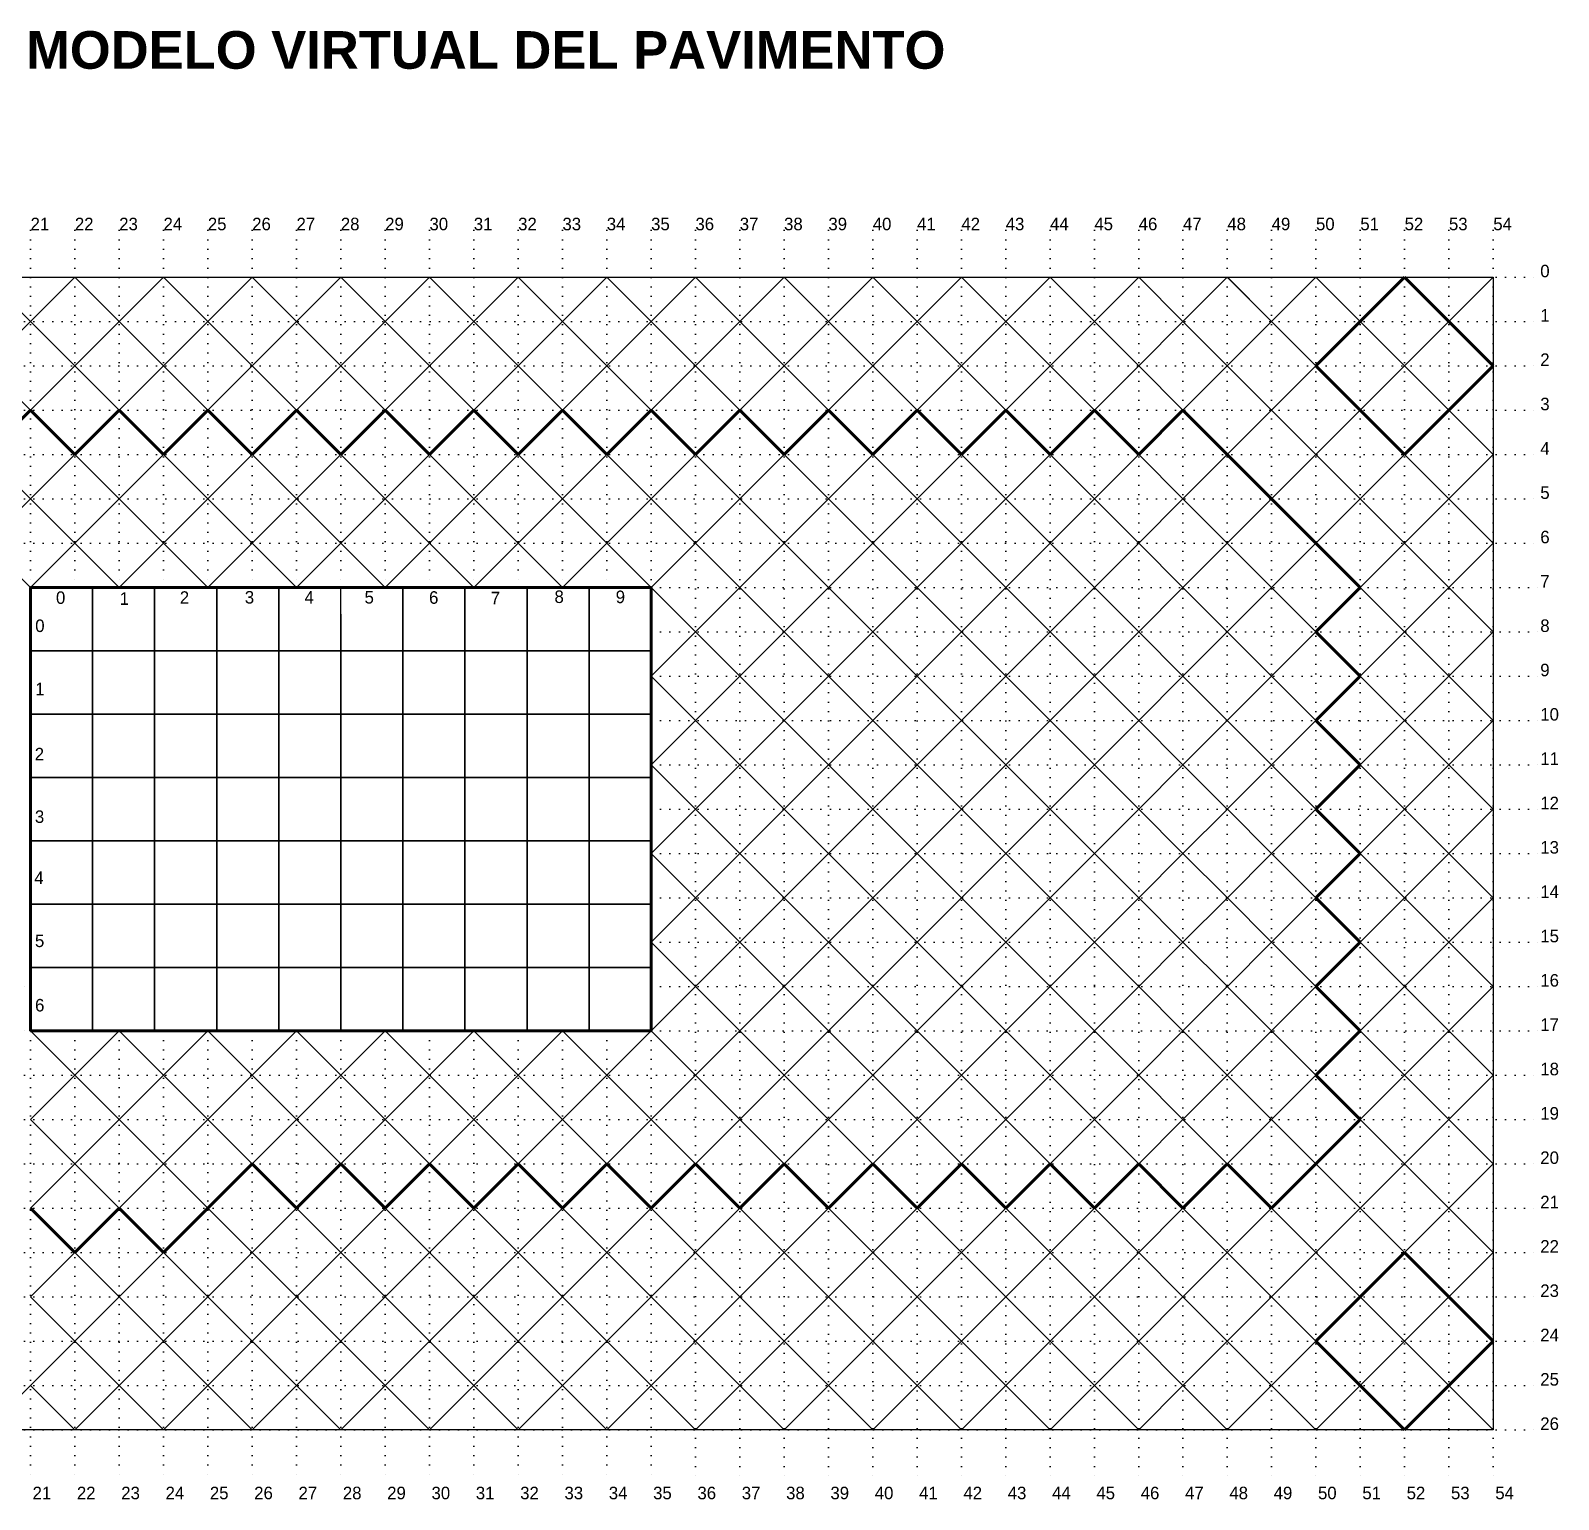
# Paper-space layout 'Layout1 (2)' of a CAD drawing. Header units: millimetres. Extents: x 307 to 8301, y 890 to 5576.
# Drawn here: x 3427 to 8301, y 890 to 5576 of the extents above; entities that cross this region are included whole.
import ezdxf

# ---------------------------------------------------------------- set-up
doc = ezdxf.new("R2010")
doc.units = ezdxf.units.MM
doc.linetypes.add('ACAD_ISO07W100', pattern=[3, 0, -3])

# ---------------------------------------------------------------- blocks, each defined once
blk = doc.blocks.new('A$C41CC3310')
blk.add_line((141.4, 282.8), (141.4, 0))
blk.add_lwpolyline([(141.4, 282.8), (0, 141.4), (141.4, 0)])

psp = doc.layouts.new('Layout1 (2)')

# ---------------------------------------------------------------- linework, layer by layer
at = {"color": 253, "linetype": 'ACAD_ISO07W100', "ltscale": 10}
for p, q in [((3426.7, 4938.7), (3426.7, 3798.8)), ((3568.1, 4938.7), (3568.1, 3798.8)), ((3709.5, 4938.7), (3709.5, 3798.8)), ((3850.9, 4938.7), (3850.9, 3798.8)), ((3992.3, 4938.7), (3992.3, 3798.8)), ((4133.8, 4938.7), (4133.8, 3798.8)), ((4275.2, 4938.7), (4275.2, 3798.8)), ((4416.6, 4938.7), (4416.6, 3798.8)), ((4558, 4938.7), (4558, 3798.8)), ((4699.4, 4938.7), (4699.4, 3798.8)), ((4840.9, 4938.7), (4840.9, 3798.8)), ((4982.3, 4938.7), (4982.3, 3798.8)), ((5123.7, 4938.7), (5123.7, 3798.8)), ((5265.1, 4938.7), (5265.1, 3798.8)), ((5406.6, 4938.7), (5406.6, 3783.1)), ((5548, 4938.7), (5548, 961.8)), ((5689.4, 4938.7), (5689.4, 961.8)), ((5830.8, 4938.7), (5830.8, 961.8)), ((5972.2, 4938.7), (5972.2, 961.8)), ((6113.7, 4938.7), (6113.7, 961.8)), ((6255.1, 4938.7), (6255.1, 961.8)), ((6396.5, 4938.7), (6396.5, 961.8)), ((6537.9, 4938.7), (6537.9, 961.8)), ((6679.3, 4938.7), (6679.3, 961.8)), ((6820.8, 4938.7), (6820.8, 961.8)), ((6962.2, 4938.7), (6962.2, 961.8)), ((7103.6, 4938.7), (7103.6, 961.8)), ((7245, 4938.7), (7245, 961.8)), ((7386.5, 4938.7), (7386.5, 961.8)), ((7527.9, 4938.7), (7527.9, 961.8)), ((7669.3, 4938.7), (7669.3, 961.8)), ((7810.7, 4938.7), (7810.7, 961.8)), ((7952.1, 4938.7), (7952.1, 961.8)), ((8093.6, 4938.7), (8093.6, 961.8)), ((306.8, 4788.7), (8243.6, 4788.7)), ((306.8, 4647.3), (8243.6, 4647.3)), ((306.8, 4505.9), (8243.6, 4505.9)), ((306.8, 4364.5), (8243.6, 4364.5)), ((306.8, 4223), (8243.6, 4223)), ((306.8, 4081.6), (8243.6, 4081.6)), ((306.8, 3940.2), (8243.6, 3940.2)), ((5406.6, 3798.8), (8243.6, 3798.8)), ((5406.6, 3657.3), (8243.6, 3657.3)), ((5406.6, 3515.9), (8243.6, 3515.9)), ((5406.6, 3374.5), (8243.6, 3374.5)), ((5406.6, 3233.1), (8243.6, 3233.1)), ((5406.6, 3091.7), (8243.6, 3091.7)), ((5406.6, 2950.2), (8243.6, 2950.2)), ((5406.6, 2808.8), (8243.6, 2808.8)), ((5406.6, 2667.4), (8243.6, 2667.4)), ((306.8, 2526), (3426.7, 2526)), ((5406.6, 2526), (8243.6, 2526)), ((306.8, 2384.6), (3426.7, 2384.6)), ((3426.7, 2384.6), (3426.7, 961.8)), ((3568.1, 2384.6), (3568.1, 961.8)), ((3709.5, 2384.6), (3709.5, 961.8)), ((3850.9, 2384.6), (3850.9, 961.8)), ((3992.3, 2384.6), (3992.3, 961.8)), ((4133.8, 2384.6), (4133.8, 961.8)), ((4275.2, 2384.6), (4275.2, 961.8)), ((4416.6, 2384.6), (4416.6, 961.8)), ((4558, 2384.6), (4558, 961.8)), ((4699.4, 2384.6), (4699.4, 961.8)), ((4840.9, 2384.6), (4840.9, 961.8)), ((4982.3, 2384.6), (4982.3, 961.8)), ((5123.7, 2384.6), (5123.7, 961.8)), ((5265.1, 2384.6), (5265.1, 961.8)), ((5406.5, 2384.6), (8243.6, 2384.6)), ((5406.6, 2384.6), (5406.6, 961.8)), ((306.8, 2243.1), (8243.6, 2243.1)), ((306.8, 2101.7), (8243.6, 2101.7)), ((306.8, 1960.3), (8243.6, 1960.3)), ((306.8, 1818.9), (8243.6, 1818.9)), ((306.8, 1677.4), (8243.6, 1677.4)), ((306.8, 1536), (8243.6, 1536)), ((306.8, 1394.6), (8243.6, 1394.6)), ((306.8, 1253.2), (8243.6, 1253.2)), ((306.8, 1111.8), (8243.6, 1111.8))]:
    psp.add_line(p, q, dxfattribs=at)
at = {"color": 6, "lineweight": 60}
for p, q in [((7527.9, 4505.9), (7810.7, 4788.7)), ((7810.7, 4788.7), (8093.6, 4505.9)), ((7810.7, 4223.1), (7527.9, 4505.9)), ((8093.6, 4505.9), (7810.7, 4223.1)), ((7810.7, 1677.5), (7527.9, 1394.6)), ((8093.6, 1394.6), (7810.7, 1677.5)), ((7527.9, 1394.6), (7810.7, 1111.8)), ((7810.7, 1111.8), (8093.6, 1394.6))]:
    psp.add_line(p, q, dxfattribs=at)
at = {"color": 40, "lineweight": 60}
for p, q in [((3426.7, 4364.5), (3285.3, 4223)), ((3568.1, 4223), (3426.7, 4364.5)), ((3709.5, 4364.5), (3568.1, 4223)), ((3850.9, 4223), (3709.5, 4364.5)), ((3992.3, 4364.5), (3850.9, 4223)), ((4133.8, 4223), (3992.3, 4364.5)), ((4275.2, 4364.5), (4133.8, 4223)), ((4416.6, 4223), (4275.2, 4364.5)), ((4558, 4364.5), (4416.6, 4223)), ((4699.4, 4223.1), (4558, 4364.5)), ((4840.9, 4364.5), (4699.4, 4223.1)), ((4982.3, 4223), (4840.9, 4364.5)), ((5123.7, 4364.5), (4982.3, 4223)), ((5265.1, 4223.1), (5123.7, 4364.5)), ((5406.5, 4364.5), (5265.1, 4223.1)), ((5548, 4223.1), (5406.5, 4364.5)), ((5689.4, 4364.5), (5548, 4223.1)), ((5830.8, 4223.1), (5689.4, 4364.5)), ((5972.2, 4364.5), (5830.8, 4223.1)), ((6113.7, 4223), (5972.2, 4364.5)), ((6255.1, 4364.5), (6113.7, 4223)), ((6396.5, 4223.1), (6255.1, 4364.5)), ((6537.9, 4364.5), (6396.5, 4223.1)), ((6679.4, 4223), (6537.9, 4364.5)), ((6820.8, 4364.5), (6679.4, 4223)), ((6962.2, 4223), (6820.8, 4364.5)), ((7103.6, 4364.5), (6962.2, 4223)), ((7669.3, 3798.8), (7103.6, 4364.5)), ((7527.9, 3657.3), (7669.3, 3798.8)), ((7669.3, 3515.9), (7527.9, 3657.3)), ((7527.9, 3374.5), (7669.3, 3515.9)), ((7669.3, 3233.1), (7527.9, 3374.5)), ((7527.9, 3091.7), (7669.3, 3233.1)), ((7669.3, 2950.2), (7527.9, 3091.7)), ((7527.9, 2808.8), (7669.3, 2950.2)), ((7669.3, 2667.4), (7527.9, 2808.8)), ((7527.9, 2526), (7669.3, 2667.4)), ((7669.3, 2384.6), (7527.9, 2526)), ((7527.9, 2243.1), (7669.3, 2384.6)), ((7669.3, 2101.7), (7527.9, 2243.1)), ((7386.4, 1818.9), (7669.3, 2101.7)), ((3850.9, 1677.5), (4133.8, 1960.3)), ((4133.8, 1960.3), (4275.2, 1818.9)), ((4275.2, 1818.9), (4416.6, 1960.3)), ((4416.6, 1960.3), (4558, 1818.9)), ((4558, 1818.9), (4699.5, 1960.3)), ((4699.5, 1960.3), (4840.9, 1818.9)), ((4840.9, 1818.9), (4982.3, 1960.3)), ((4982.3, 1960.3), (5123.7, 1818.9)), ((5123.7, 1818.9), (5265.1, 1960.3)), ((5265.1, 1960.3), (5406.6, 1818.9)), ((5406.6, 1818.9), (5548, 1960.3)), ((5548, 1960.3), (5689.4, 1818.9)), ((5689.4, 1818.9), (5830.8, 1960.3)), ((5830.8, 1960.3), (5972.2, 1818.9)), ((5972.2, 1818.9), (6113.7, 1960.3)), ((6113.7, 1960.3), (6255.1, 1818.9)), ((6255.1, 1818.9), (6396.6, 1960.3)), ((6396.6, 1960.3), (6537.9, 1818.9)), ((6537.9, 1818.9), (6679.3, 1960.3)), ((6679.3, 1960.3), (6820.8, 1818.9)), ((6820.8, 1818.9), (6962.2, 1960.3)), ((6962.2, 1960.3), (7103.6, 1818.9)), ((7103.6, 1818.9), (7245, 1960.3)), ((7245, 1960.3), (7386.4, 1818.9)), ((3426.6, 1818.9), (3568, 1677.4)), ((3568, 1677.4), (3709.5, 1818.9)), ((3709.5, 1818.9), (3850.9, 1677.5))]:
    psp.add_line(p, q, dxfattribs=at)
at = {"color": 1, "lineweight": 60}
for p, q in [((3426.7, 3798.8), (3426.7, 2384.6)), ((5406.6, 3798.8), (3426.7, 3798.8)), ((5406.6, 2384.6), (5406.6, 3798.8)), ((3426.7, 2384.6), (5406.6, 2384.6))]:
    psp.add_line(p, q, dxfattribs=at)
psp.add_line((3568.1, 2101.7), (3568.1, 2101.7))
for points in [[(3568.1, 4788.7), (3426.7, 4647.3), (3568.1, 4505.9), (3709.5, 4647.3)], [(3850.9, 4788.7), (3709.5, 4647.3), (3850.9, 4505.9), (3992.3, 4647.3)], [(4133.8, 4788.7), (3992.3, 4647.3), (4133.8, 4505.9), (4275.2, 4647.3)], [(4416.6, 4788.7), (4275.2, 4647.3), (4416.6, 4505.9), (4558, 4647.3)], [(4699.4, 4788.7), (4558, 4647.3), (4699.4, 4505.9), (4840.9, 4647.3)], [(4982.3, 4788.7), (4840.9, 4647.3), (4982.3, 4505.9), (5123.7, 4647.3)], [(5265.1, 4788.7), (5123.7, 4647.3), (5265.1, 4505.9), (5406.6, 4647.3)], [(5548, 4788.7), (5406.6, 4647.3), (5548, 4505.9), (5689.4, 4647.3)], [(5830.8, 4788.7), (5689.4, 4647.3), (5830.8, 4505.9), (5972.2, 4647.3)], [(6113.7, 4788.7), (5972.2, 4647.3), (6113.7, 4505.9), (6255.1, 4647.3)], [(6396.5, 4788.7), (6255.1, 4647.3), (6396.5, 4505.9), (6537.9, 4647.3)], [(6679.3, 4788.7), (6537.9, 4647.3), (6679.3, 4505.9), (6820.8, 4647.3)], [(6962.2, 4788.7), (6820.8, 4647.3), (6962.2, 4505.9), (7103.6, 4647.3)], [(7245, 4788.7), (7103.6, 4647.3), (7245, 4505.9), (7386.5, 4647.3)], [(7527.9, 4788.7), (7386.5, 4647.3), (7527.9, 4505.9), (7669.3, 4647.3)], [(7810.7, 4788.7), (7669.3, 4647.3), (7810.7, 4505.9), (7952.1, 4647.3)], [(3426.7, 4647.3), (3285.2, 4505.9), (3426.7, 4364.5), (3568.1, 4505.9)], [(4840.9, 4647.3), (4699.4, 4505.9), (4840.9, 4364.5), (4982.3, 4505.9)], [(7952.1, 4647.3), (7810.7, 4505.9), (7952.1, 4364.5), (8093.6, 4505.9)], [(3568.1, 4505.9), (3426.7, 4364.5), (3568.1, 4223.1), (3709.5, 4364.5)], [(3850.9, 4505.9), (3709.5, 4364.5), (3850.9, 4223.1), (3992.3, 4364.5)], [(4133.8, 4505.9), (3992.3, 4364.5), (4133.8, 4223.1), (4275.2, 4364.5)], [(4416.6, 4505.9), (4275.2, 4364.5), (4416.6, 4223.1), (4558, 4364.5)], [(4699.4, 4505.9), (4558, 4364.5), (4699.4, 4223.1), (4840.9, 4364.5)], [(4982.3, 4505.9), (4840.9, 4364.5), (4982.3, 4223.1), (5123.7, 4364.5)], [(5265.1, 4505.9), (5123.7, 4364.5), (5265.1, 4223.1), (5406.6, 4364.5)], [(5548, 4505.9), (5406.6, 4364.5), (5548, 4223.1), (5689.4, 4364.5)], [(5830.8, 4505.9), (5689.4, 4364.5), (5830.8, 4223.1), (5972.2, 4364.5)], [(6113.7, 4505.9), (5972.2, 4364.5), (6113.7, 4223.1), (6255.1, 4364.5)], [(6396.5, 4505.9), (6255.1, 4364.5), (6396.5, 4223.1), (6537.9, 4364.5)], [(6679.3, 4505.9), (6537.9, 4364.5), (6679.3, 4223.1), (6820.8, 4364.5)], [(6962.2, 4505.9), (6820.8, 4364.5), (6962.2, 4223.1), (7103.6, 4364.5)], [(7245, 4505.9), (7103.6, 4364.5), (7245, 4223.1), (7386.5, 4364.5)], [(7527.9, 4505.9), (7386.5, 4364.5), (7527.9, 4223.1), (7669.3, 4364.5)], [(7810.7, 4505.9), (7669.3, 4364.5), (7810.7, 4223.1), (7952.1, 4364.5)], [(3426.7, 4364.5), (3285.2, 4223.1), (3426.7, 4081.6), (3568.1, 4223.1)], [(7952.1, 4364.5), (7810.7, 4223.1), (7952.1, 4081.6), (8093.6, 4223.1)], [(3568.1, 4223.1), (3426.7, 4081.6), (3568.1, 3940.2), (3709.5, 4081.6)], [(3850.9, 4223.1), (3709.5, 4081.6), (3850.9, 3940.2), (3992.3, 4081.6)], [(4133.8, 4223.1), (3992.3, 4081.6), (4133.8, 3940.2), (4275.2, 4081.6)], [(4416.6, 4223.1), (4275.2, 4081.6), (4416.6, 3940.2), (4558, 4081.6)], [(4699.4, 4223.1), (4558, 4081.6), (4699.4, 3940.2), (4840.9, 4081.6)], [(4982.3, 4223.1), (4840.9, 4081.6), (4982.3, 3940.2), (5123.7, 4081.6)], [(5265.1, 4223.1), (5123.7, 4081.6), (5265.1, 3940.2), (5406.6, 4081.6)], [(5548, 4223.1), (5406.6, 4081.6), (5548, 3940.2), (5689.4, 4081.6)], [(5830.8, 4223.1), (5689.4, 4081.6), (5830.8, 3940.2), (5972.2, 4081.6)], [(6113.7, 4223.1), (5972.2, 4081.6), (6113.7, 3940.2), (6255.1, 4081.6)], [(6396.5, 4223.1), (6255.1, 4081.6), (6396.5, 3940.2), (6537.9, 4081.6)], [(6679.3, 4223.1), (6537.9, 4081.6), (6679.3, 3940.2), (6820.8, 4081.6)], [(6962.2, 4223.1), (6820.8, 4081.6), (6962.2, 3940.2), (7103.6, 4081.6)], [(7245, 4223.1), (7103.6, 4081.6), (7245, 3940.2), (7386.5, 4081.6)], [(7527.9, 4223.1), (7386.5, 4081.6), (7527.9, 3940.2), (7669.3, 4081.6)], [(7810.7, 4223.1), (7669.3, 4081.6), (7810.7, 3940.2), (7952.1, 4081.6)], [(3426.7, 4081.6), (3285.2, 3940.2), (3426.7, 3798.8), (3568.1, 3940.2)], [(3709.5, 4081.6), (3568.1, 3940.2), (3709.5, 3798.8), (3850.9, 3940.2)], [(3992.3, 4081.6), (3850.9, 3940.2), (3992.3, 3798.8), (4133.8, 3940.2)], [(4275.2, 4081.6), (4133.8, 3940.2), (4275.2, 3798.8), (4416.6, 3940.2)], [(4558, 4081.6), (4416.6, 3940.2), (4558, 3798.8), (4699.4, 3940.2)], [(4840.9, 4081.6), (4699.4, 3940.2), (4840.9, 3798.8), (4982.3, 3940.2)], [(5123.7, 4081.6), (4982.3, 3940.2), (5123.7, 3798.8), (5265.1, 3940.2)], [(7952.1, 4081.6), (7810.7, 3940.2), (7952.1, 3798.8), (8093.6, 3940.2)], [(5548, 3940.2), (5406.6, 3798.8), (5548, 3657.4), (5689.4, 3798.8)], [(5830.8, 3940.2), (5689.4, 3798.8), (5830.8, 3657.4), (5972.2, 3798.8)], [(6113.7, 3940.2), (5972.2, 3798.8), (6113.7, 3657.4), (6255.1, 3798.8)], [(6396.5, 3940.2), (6255.1, 3798.8), (6396.5, 3657.4), (6537.9, 3798.8)], [(6679.3, 3940.2), (6537.9, 3798.8), (6679.3, 3657.4), (6820.8, 3798.8)], [(6962.2, 3940.2), (6820.8, 3798.8), (6962.2, 3657.4), (7103.6, 3798.8)], [(7245, 3940.2), (7103.6, 3798.8), (7245, 3657.4), (7386.5, 3798.8)], [(7527.9, 3940.2), (7386.5, 3798.8), (7527.9, 3657.4), (7669.3, 3798.8)], [(7810.7, 3940.2), (7669.3, 3798.8), (7810.7, 3657.4), (7952.1, 3798.8)], [(3426.7, 3798.8), (3624.6, 3798.8), (3624.6, 3596.8), (3426.7, 3596.8)], [(3624.6, 3798.8), (3822.6, 3798.8), (3822.6, 3596.8), (3624.6, 3596.8)], [(3822.6, 3798.8), (4020.6, 3798.8), (4020.6, 3596.8), (3822.6, 3596.8)], [(4020.6, 3798.8), (4218.6, 3798.8), (4218.6, 3596.8), (4020.6, 3596.8)], [(4416.6, 3798.8), (4614.6, 3798.8), (4614.6, 3596.8), (4416.6, 3596.8)], [(4614.6, 3798.8), (4812.6, 3798.8), (4812.6, 3596.8), (4614.6, 3596.8)], [(4812.6, 3798.8), (5010.6, 3798.8), (5010.6, 3596.8), (4812.6, 3596.8)], [(5010.6, 3798.8), (5208.6, 3798.8), (5208.6, 3596.8), (5010.6, 3596.8)], [(5208.6, 3798.8), (5406.6, 3798.8), (5406.6, 3596.8), (5208.6, 3596.8)], [(7952.1, 3798.8), (7810.7, 3657.4), (7952.1, 3515.9), (8093.6, 3657.4)], [(5548, 3657.4), (5406.6, 3515.9), (5548, 3374.5), (5689.4, 3515.9)], [(5830.8, 3657.4), (5689.4, 3515.9), (5830.8, 3374.5), (5972.2, 3515.9)], [(6113.7, 3657.4), (5972.2, 3515.9), (6113.7, 3374.5), (6255.1, 3515.9)], [(6396.5, 3657.4), (6255.1, 3515.9), (6396.5, 3374.5), (6537.9, 3515.9)], [(6679.3, 3657.4), (6537.9, 3515.9), (6679.3, 3374.5), (6820.8, 3515.9)], [(6962.2, 3657.4), (6820.8, 3515.9), (6962.2, 3374.5), (7103.6, 3515.9)], [(7245, 3657.4), (7103.6, 3515.9), (7245, 3374.5), (7386.5, 3515.9)], [(7527.9, 3657.4), (7386.5, 3515.9), (7527.9, 3374.5), (7669.3, 3515.9)], [(7810.7, 3657.4), (7669.3, 3515.9), (7810.7, 3374.5), (7952.1, 3515.9)], [(3426.7, 3596.8), (3624.6, 3596.8), (3624.6, 3394.7), (3426.7, 3394.7)], [(3624.6, 3596.8), (3822.6, 3596.8), (3822.6, 3394.7), (3624.6, 3394.7)], [(3822.6, 3596.8), (4020.6, 3596.8), (4020.6, 3394.7), (3822.6, 3394.7)], [(4020.6, 3596.8), (4218.6, 3596.8), (4218.6, 3394.7), (4020.6, 3394.7)], [(4218.6, 3596.8), (4416.6, 3596.8), (4416.6, 3394.7), (4218.6, 3394.7)], [(4416.6, 3596.8), (4614.6, 3596.8), (4614.6, 3394.7), (4416.6, 3394.7)], [(4614.6, 3596.8), (4812.6, 3596.8), (4812.6, 3394.7), (4614.6, 3394.7)], [(4812.6, 3596.8), (5010.6, 3596.8), (5010.6, 3394.7), (4812.6, 3394.7)], [(5010.6, 3596.8), (5208.6, 3596.8), (5208.6, 3394.7), (5010.6, 3394.7)], [(5208.6, 3596.8), (5406.6, 3596.8), (5406.6, 3394.7), (5208.6, 3394.7)], [(7952.1, 3515.9), (7810.7, 3374.5), (7952.1, 3233.1), (8093.6, 3374.5)], [(3426.7, 3394.7), (3624.6, 3394.7), (3624.6, 3192.7), (3426.7, 3192.7)], [(3624.6, 3394.7), (3822.6, 3394.7), (3822.6, 3192.7), (3624.6, 3192.7)], [(3822.6, 3394.7), (4020.6, 3394.7), (4020.6, 3192.7), (3822.6, 3192.7)], [(4020.6, 3394.7), (4218.6, 3394.7), (4218.6, 3192.7), (4020.6, 3192.7)], [(4218.6, 3394.7), (4416.6, 3394.7), (4416.6, 3192.7), (4218.6, 3192.7)], [(4416.6, 3394.7), (4614.6, 3394.7), (4614.6, 3192.7), (4416.6, 3192.7)], [(4614.6, 3394.7), (4812.6, 3394.7), (4812.6, 3192.7), (4614.6, 3192.7)], [(4812.6, 3394.7), (5010.6, 3394.7), (5010.6, 3192.7), (4812.6, 3192.7)], [(5010.6, 3394.7), (5208.6, 3394.7), (5208.6, 3192.7), (5010.6, 3192.7)], [(5208.6, 3394.7), (5406.6, 3394.7), (5406.6, 3192.7), (5208.6, 3192.7)], [(5548, 3374.5), (5406.6, 3233.1), (5548, 3091.7), (5689.4, 3233.1)], [(5830.8, 3374.5), (5689.4, 3233.1), (5830.8, 3091.7), (5972.2, 3233.1)], [(6113.7, 3374.5), (5972.2, 3233.1), (6113.7, 3091.7), (6255.1, 3233.1)], [(6396.5, 3374.5), (6255.1, 3233.1), (6396.5, 3091.7), (6537.9, 3233.1)], [(6679.3, 3374.5), (6537.9, 3233.1), (6679.3, 3091.7), (6820.8, 3233.1)], [(6962.2, 3374.5), (6820.8, 3233.1), (6962.2, 3091.7), (7103.6, 3233.1)], [(7245, 3374.5), (7103.6, 3233.1), (7245, 3091.7), (7386.5, 3233.1)], [(7527.9, 3374.5), (7386.5, 3233.1), (7527.9, 3091.7), (7669.3, 3233.1)], [(7810.7, 3374.5), (7669.3, 3233.1), (7810.7, 3091.7), (7952.1, 3233.1)], [(7952.2, 3233.1), (7810.7, 3091.7), (7952.2, 2950.3), (8093.6, 3091.7)], [(3426.7, 3192.7), (3624.6, 3192.7), (3624.6, 2990.7), (3426.7, 2990.7)], [(3624.6, 3192.7), (3822.6, 3192.7), (3822.6, 2990.7), (3624.6, 2990.7)], [(3822.6, 3192.7), (4020.6, 3192.7), (4020.6, 2990.7), (3822.6, 2990.7)], [(4020.6, 3192.7), (4218.6, 3192.7), (4218.6, 2990.7), (4020.6, 2990.7)], [(4218.6, 3192.7), (4416.6, 3192.7), (4416.6, 2990.7), (4218.6, 2990.7)], [(4416.6, 3192.7), (4614.6, 3192.7), (4614.6, 2990.7), (4416.6, 2990.7)], [(4614.6, 3192.7), (4812.6, 3192.7), (4812.6, 2990.7), (4614.6, 2990.7)], [(4812.6, 3192.7), (5010.6, 3192.7), (5010.6, 2990.7), (4812.6, 2990.7)], [(5010.6, 3192.7), (5208.6, 3192.7), (5208.6, 2990.7), (5010.6, 2990.7)], [(5208.6, 3192.7), (5406.6, 3192.7), (5406.6, 2990.7), (5208.6, 2990.7)], [(5548, 3091.7), (5406.6, 2950.3), (5548, 2808.8), (5689.4, 2950.3)], [(5830.8, 3091.7), (5689.4, 2950.3), (5830.8, 2808.8), (5972.3, 2950.3)], [(6113.7, 3091.7), (5972.3, 2950.3), (6113.7, 2808.8), (6255.1, 2950.3)], [(6396.5, 3091.7), (6255.1, 2950.3), (6396.5, 2808.8), (6538, 2950.3)], [(6679.4, 3091.7), (6538, 2950.3), (6679.4, 2808.8), (6820.8, 2950.3)], [(6962.2, 3091.7), (6820.8, 2950.3), (6962.2, 2808.8), (7103.6, 2950.3)], [(7245.1, 3091.7), (7103.6, 2950.3), (7245.1, 2808.8), (7386.5, 2950.3)], [(7527.9, 3091.7), (7386.5, 2950.3), (7527.9, 2808.8), (7669.3, 2950.3)], [(7810.7, 3091.7), (7669.3, 2950.3), (7810.7, 2808.8), (7952.2, 2950.3)], [(3426.7, 2990.7), (3624.6, 2990.7), (3624.6, 2788.6), (3426.7, 2788.6)], [(3624.6, 2990.7), (3822.6, 2990.7), (3822.6, 2788.6), (3624.6, 2788.6)], [(3822.6, 2990.7), (4020.6, 2990.7), (4020.6, 2788.6), (3822.6, 2788.6)], [(4020.6, 2990.7), (4218.6, 2990.7), (4218.6, 2788.6), (4020.6, 2788.6)], [(4218.6, 2990.7), (4416.6, 2990.7), (4416.6, 2788.6), (4218.6, 2788.6)], [(4416.6, 2990.7), (4614.6, 2990.7), (4614.6, 2788.6), (4416.6, 2788.6)], [(4614.6, 2990.7), (4812.6, 2990.7), (4812.6, 2788.6), (4614.6, 2788.6)], [(4812.6, 2990.7), (5010.6, 2990.7), (5010.6, 2788.6), (4812.6, 2788.6)], [(5010.6, 2990.7), (5208.6, 2990.7), (5208.6, 2788.6), (5010.6, 2788.6)], [(5208.6, 2990.7), (5406.6, 2990.7), (5406.6, 2788.6), (5208.6, 2788.6)], [(7952.2, 2950.3), (7810.7, 2808.8), (7952.2, 2667.4), (8093.6, 2808.8)], [(3426.7, 2788.6), (3624.6, 2788.6), (3624.6, 2586.6), (3426.7, 2586.6)], [(3624.6, 2788.6), (3822.6, 2788.6), (3822.6, 2586.6), (3624.6, 2586.6)], [(3822.6, 2788.6), (4020.6, 2788.6), (4020.6, 2586.6), (3822.6, 2586.6)], [(4020.6, 2788.6), (4218.6, 2788.6), (4218.6, 2586.6), (4020.6, 2586.6)], [(4218.6, 2788.6), (4416.6, 2788.6), (4416.6, 2586.6), (4218.6, 2586.6)], [(4416.6, 2788.6), (4614.6, 2788.6), (4614.6, 2586.6), (4416.6, 2586.6)], [(4614.6, 2788.6), (4812.6, 2788.6), (4812.6, 2586.6), (4614.6, 2586.6)], [(4812.6, 2788.6), (5010.6, 2788.6), (5010.6, 2586.6), (4812.6, 2586.6)], [(5010.6, 2788.6), (5208.6, 2788.6), (5208.6, 2586.6), (5010.6, 2586.6)], [(5208.6, 2788.6), (5406.6, 2788.6), (5406.6, 2586.6), (5208.6, 2586.6)], [(5548, 2808.8), (5406.6, 2667.4), (5548, 2526), (5689.4, 2667.4)], [(5830.8, 2808.8), (5689.4, 2667.4), (5830.8, 2526), (5972.3, 2667.4)], [(6113.7, 2808.8), (5972.3, 2667.4), (6113.7, 2526), (6255.1, 2667.4)], [(6396.5, 2808.8), (6255.1, 2667.4), (6396.5, 2526), (6538, 2667.4)], [(6679.4, 2808.8), (6538, 2667.4), (6679.4, 2526), (6820.8, 2667.4)], [(6962.2, 2808.8), (6820.8, 2667.4), (6962.2, 2526), (7103.6, 2667.4)], [(7245.1, 2808.8), (7103.6, 2667.4), (7245.1, 2526), (7386.5, 2667.4)], [(7527.9, 2808.8), (7386.5, 2667.4), (7527.9, 2526), (7669.3, 2667.4)], [(7810.7, 2808.8), (7669.3, 2667.4), (7810.7, 2526), (7952.2, 2667.4)], [(7952.2, 2667.4), (7810.7, 2526), (7952.2, 2384.6), (8093.6, 2526)], [(3426.7, 2586.6), (3624.6, 2586.6), (3624.6, 2384.6), (3426.7, 2384.6)], [(3624.6, 2586.6), (3822.6, 2586.6), (3822.6, 2384.6), (3624.6, 2384.6)], [(3822.6, 2586.6), (4020.6, 2586.6), (4020.6, 2384.6), (3822.6, 2384.6)], [(4020.6, 2586.6), (4218.6, 2586.6), (4218.6, 2384.6), (4020.6, 2384.6)], [(4218.6, 2586.6), (4416.6, 2586.6), (4416.6, 2384.6), (4218.6, 2384.6)], [(4416.6, 2586.6), (4614.6, 2586.6), (4614.6, 2384.6), (4416.6, 2384.6)], [(4614.6, 2586.6), (4812.6, 2586.6), (4812.6, 2384.6), (4614.6, 2384.6)], [(4812.6, 2586.6), (5010.6, 2586.6), (5010.6, 2384.6), (4812.6, 2384.6)], [(5010.6, 2586.6), (5208.6, 2586.6), (5208.6, 2384.6), (5010.6, 2384.6)], [(5208.6, 2586.6), (5406.6, 2586.6), (5406.6, 2384.6), (5208.6, 2384.6)], [(5548, 2526), (5406.6, 2384.6), (5548, 2243.2), (5689.4, 2384.6)], [(5830.8, 2526), (5689.4, 2384.6), (5830.8, 2243.2), (5972.3, 2384.6)], [(6113.7, 2526), (5972.3, 2384.6), (6113.7, 2243.2), (6255.1, 2384.6)], [(6396.5, 2526), (6255.1, 2384.6), (6396.5, 2243.2), (6537.9, 2384.6)], [(6679.4, 2526), (6537.9, 2384.6), (6679.4, 2243.2), (6820.8, 2384.6)], [(6962.2, 2526), (6820.8, 2384.6), (6962.2, 2243.2), (7103.6, 2384.6)], [(7245, 2526), (7103.6, 2384.6), (7245, 2243.2), (7386.5, 2384.6)], [(7527.9, 2526), (7386.5, 2384.6), (7527.9, 2243.2), (7669.3, 2384.6)], [(7810.7, 2526), (7669.3, 2384.6), (7810.7, 2243.2), (7952.2, 2384.6)], [(7952.2, 2384.6), (7810.7, 2243.2), (7952.2, 2101.7), (8093.6, 2243.2)], [(3568.1, 2243.2), (3426.7, 2101.7), (3568.1, 1960.3), (3709.5, 2101.7)], [(3850.9, 2243.2), (3709.5, 2101.7), (3850.9, 1960.3), (3992.3, 2101.7)], [(4133.8, 2243.2), (3992.3, 2101.7), (4133.8, 1960.3), (4275.2, 2101.7)], [(4416.6, 2243.2), (4275.2, 2101.7), (4416.6, 1960.3), (4558, 2101.7)], [(4699.4, 2243.2), (4558, 2101.7), (4699.4, 1960.3), (4840.9, 2101.7)], [(4982.3, 2243.2), (4840.9, 2101.7), (4982.3, 1960.3), (5123.7, 2101.7)], [(5265.1, 2243.2), (5123.7, 2101.7), (5265.1, 1960.3), (5406.6, 2101.7)], [(5548, 2243.2), (5406.6, 2101.7), (5548, 1960.3), (5689.4, 2101.7)], [(5830.8, 2243.2), (5689.4, 2101.7), (5830.8, 1960.3), (5972.3, 2101.7)], [(6113.7, 2243.2), (5972.3, 2101.7), (6113.7, 1960.3), (6255.1, 2101.7)], [(6396.5, 2243.2), (6255.1, 2101.7), (6396.5, 1960.3), (6537.9, 2101.7)], [(6679.4, 2243.2), (6537.9, 2101.7), (6679.4, 1960.3), (6820.8, 2101.7)], [(6962.2, 2243.2), (6820.8, 2101.7), (6962.2, 1960.3), (7103.6, 2101.7)], [(7245, 2243.2), (7103.6, 2101.7), (7245, 1960.3), (7386.5, 2101.7)], [(7527.9, 2243.2), (7386.5, 2101.7), (7527.9, 1960.3), (7669.3, 2101.7)], [(7810.7, 2243.2), (7669.3, 2101.7), (7810.7, 1960.3), (7952.2, 2101.7)], [(7952.2, 2101.7), (7810.7, 1960.3), (7952.2, 1818.9), (8093.6, 1960.3)], [(3568.1, 1960.3), (3426.7, 1818.9), (3568.1, 1677.5), (3709.5, 1818.9)], [(3850.9, 1960.3), (3709.5, 1818.9), (3850.9, 1677.5), (3992.3, 1818.9)], [(4133.8, 1960.3), (3992.3, 1818.9), (4133.8, 1677.5), (4275.2, 1818.9)], [(4416.6, 1960.3), (4275.2, 1818.9), (4416.6, 1677.5), (4558, 1818.9)], [(4699.4, 1960.3), (4558, 1818.9), (4699.4, 1677.5), (4840.9, 1818.9)], [(4982.3, 1960.3), (4840.9, 1818.9), (4982.3, 1677.5), (5123.7, 1818.9)], [(5265.1, 1960.3), (5123.7, 1818.9), (5265.1, 1677.5), (5406.6, 1818.9)], [(5548, 1960.3), (5406.6, 1818.9), (5548, 1677.5), (5689.4, 1818.9)], [(5830.8, 1960.3), (5689.4, 1818.9), (5830.8, 1677.5), (5972.3, 1818.9)], [(6113.7, 1960.3), (5972.3, 1818.9), (6113.7, 1677.5), (6255.1, 1818.9)], [(6396.5, 1960.3), (6255.1, 1818.9), (6396.5, 1677.5), (6537.9, 1818.9)], [(6679.4, 1960.3), (6537.9, 1818.9), (6679.4, 1677.5), (6820.8, 1818.9)], [(6962.2, 1960.3), (6820.8, 1818.9), (6962.2, 1677.5), (7103.6, 1818.9)], [(7245, 1960.3), (7103.6, 1818.9), (7245, 1677.5), (7386.5, 1818.9)], [(7527.9, 1960.3), (7386.5, 1818.9), (7527.9, 1677.5), (7669.3, 1818.9)], [(7810.7, 1960.3), (7669.3, 1818.9), (7810.7, 1677.5), (7952.2, 1818.9)], [(7952.2, 1818.9), (7810.7, 1677.5), (7952.2, 1536.1), (8093.6, 1677.5)], [(3568.1, 1677.5), (3426.7, 1536.1), (3568.1, 1394.6), (3709.5, 1536.1)], [(3850.9, 1677.5), (3709.5, 1536.1), (3850.9, 1394.6), (3992.3, 1536.1)], [(4133.8, 1677.5), (3992.3, 1536.1), (4133.8, 1394.6), (4275.2, 1536.1)], [(4416.6, 1677.5), (4275.2, 1536.1), (4416.6, 1394.6), (4558, 1536.1)], [(4699.4, 1677.5), (4558, 1536.1), (4699.4, 1394.6), (4840.9, 1536.1)], [(4982.3, 1677.5), (4840.9, 1536.1), (4982.3, 1394.6), (5123.7, 1536.1)], [(5265.1, 1677.5), (5123.7, 1536.1), (5265.1, 1394.6), (5406.6, 1536.1)], [(5548, 1677.5), (5406.6, 1536.1), (5548, 1394.6), (5689.4, 1536.1)], [(5830.8, 1677.5), (5689.4, 1536.1), (5830.8, 1394.6), (5972.3, 1536.1)], [(6113.7, 1677.5), (5972.3, 1536.1), (6113.7, 1394.6), (6255.1, 1536.1)], [(6396.5, 1677.5), (6255.1, 1536.1), (6396.5, 1394.6), (6537.9, 1536.1)], [(6679.4, 1677.5), (6537.9, 1536.1), (6679.4, 1394.6), (6820.8, 1536.1)], [(6962.2, 1677.5), (6820.8, 1536.1), (6962.2, 1394.6), (7103.6, 1536.1)], [(7245, 1677.5), (7103.6, 1536.1), (7245, 1394.6), (7386.5, 1536.1)], [(7527.9, 1677.5), (7386.5, 1536.1), (7527.9, 1394.6), (7669.3, 1536.1)], [(7810.7, 1677.5), (7669.3, 1536.1), (7810.7, 1394.6), (7952.2, 1536.1)], [(7952.2, 1536.1), (7810.7, 1394.6), (7952.2, 1253.2), (8093.6, 1394.6)], [(3568.1, 1394.6), (3426.7, 1253.2), (3568.1, 1111.8), (3709.5, 1253.2)], [(3850.9, 1394.6), (3709.5, 1253.2), (3850.9, 1111.8), (3992.3, 1253.2)], [(4133.8, 1394.6), (3992.3, 1253.2), (4133.8, 1111.8), (4275.2, 1253.2)], [(4416.6, 1394.6), (4275.2, 1253.2), (4416.6, 1111.8), (4558, 1253.2)], [(4699.4, 1394.6), (4558, 1253.2), (4699.4, 1111.8), (4840.9, 1253.2)], [(4982.3, 1394.6), (4840.9, 1253.2), (4982.3, 1111.8), (5123.7, 1253.2)], [(5265.1, 1394.6), (5123.7, 1253.2), (5265.1, 1111.8), (5406.6, 1253.2)], [(5548, 1394.6), (5406.6, 1253.2), (5548, 1111.8), (5689.4, 1253.2)], [(5830.8, 1394.6), (5689.4, 1253.2), (5830.8, 1111.8), (5972.3, 1253.2)], [(6113.7, 1394.6), (5972.3, 1253.2), (6113.7, 1111.8), (6255.1, 1253.2)], [(6396.5, 1394.6), (6255.1, 1253.2), (6396.5, 1111.8), (6537.9, 1253.2)], [(6679.4, 1394.6), (6537.9, 1253.2), (6679.4, 1111.8), (6820.8, 1253.2)], [(6962.2, 1394.6), (6820.8, 1253.2), (6962.2, 1111.8), (7103.6, 1253.2)], [(7245, 1394.6), (7103.6, 1253.2), (7245, 1111.8), (7386.5, 1253.2)], [(7527.9, 1394.6), (7386.5, 1253.2), (7527.9, 1111.8), (7669.3, 1253.2)], [(7810.7, 1394.6), (7669.3, 1253.2), (7810.7, 1111.8), (7952.2, 1253.2)]]:
    psp.add_lwpolyline(points, close=True)
psp.add_lwpolyline([(4416.6, 3714.1), (4416.6, 3596.8), (4218.6, 3596.8), (4218.6, 3798.8), (4416.6, 3798.8), (4416.6, 3798.8)])

# ---------------------------------------------------------------- block references
for p, rotation in [((3568.1, 4647.3), 90), ((3850.9, 4647.3), 90), ((4133.8, 4647.3), 90), ((4416.6, 4647.3), 90), ((4699.4, 4647.3), 90), ((4982.3, 4647.3), 90), ((5265.1, 4647.3), 90), ((5548, 4647.3), 90), ((5830.8, 4647.3), 90), ((6113.7, 4647.3), 90), ((6396.5, 4647.3), 90), ((6679.3, 4647.3), 90), ((6962.2, 4647.3), 90), ((7245, 4647.3), 90), ((7527.9, 4647.3), 90), ((7810.7, 4647.3), 90), ((8093.6, 4647.3), 90), ((3426.7, 3940.2), 270), ((3709.5, 3940.2), 270), ((3992.3, 3940.2), 270), ((4275.2, 3940.2), 270), ((4558, 3940.2), 270), ((4840.9, 3940.2), 270), ((5123.7, 3940.2), 270), ((5548, 3798.8), 180.0054108349412), ((5548, 3516), 180.0054108349412), ((5548, 3233.1), 180.0054108349412), ((5548, 2950.3), 180.0054108349412), ((5548, 2667.4), 180.0054108349412), ((3709.5, 2243.2), 90), ((3992.3, 2243.2), 90), ((4275.2, 2243.2), 90), ((4558, 2243.2), 90), ((4840.9, 2243.2), 90), ((5123.7, 2243.2), 90), ((5406.6, 2243.2), 90), ((3285.2, 1253.2), 270), ((3568.1, 1253.2), 270), ((3850.9, 1253.2), 270), ((4133.8, 1253.2), 270), ((4416.6, 1253.2), 270), ((4699.4, 1253.2), 270), ((4982.3, 1253.2), 270), ((5265.1, 1253.2), 270), ((5548, 1253.2), 270), ((5830.8, 1253.2), 270), ((6113.7, 1253.2), 270), ((6396.5, 1253.2), 270), ((6679.4, 1253.2), 270), ((6962.2, 1253.2), 270), ((7245, 1253.2), 270), ((7527.9, 1253.2), 270), ((7810.7, 1253.2), 270)]:
    psp.add_blockref('A$C41CC3310', p, dxfattribs=dict(rotation=rotation))
for p in [(7952.1, 4505.9), (7952.1, 4223.1), (7952.1, 3940.2), (7952.1, 3657.4), (7952.1, 3374.5), (7952.1, 3091.7), (7952.1, 2808.8), (7952.1, 2526), (7952.2, 2243.2), (7952.2, 1960.3), (7952.2, 1677.5), (7952.2, 1394.6), (7952.2, 1111.8)]:
    psp.add_blockref('A$C41CC3310', p)

# ---------------------------------------------------------------- texts
at = {"color": 4, "lineweight": 60, "insert": (2062.1, 5573.9), "char_height": 120, "width": 4457.039, "attachment_point": 1}
psp.add_mtext('{\\fArial|b1|i0|c0|p34;\\C7;DIAGRAMA DEL MODELO VIRTUAL DEL PAVIMENTO\\fArial|b0|i0|c0|p34;\\C4;}', dxfattribs=at)
at = {"char_height": 40, "attachment_point": 1}
for s, insert, width in [('21', (3426.7, 4978.7), 90.501), ('22', (3568.1, 4978.7), 90.501), ('23', (3709.5, 4978.7), 90.501), ('24', (3850.9, 4978.7), 90.501), ('25', (3992.3, 4978.7), 90.501), ('26', (4133.8, 4978.7), 90.501), ('27', (4275.2, 4978.7), 90.501), ('28', (4416.6, 4978.7), 90.501), ('29', (4558, 4978.7), 141.421), ('30', (4699.4, 4978.7), 90.501), ('31', (4840.9, 4978.7), 90.501), ('32', (4982.3, 4978.7), 90.501), ('33', (5123.7, 4978.7), 90.501), ('34', (5265.1, 4978.7), 90.501), ('35', (5406.6, 4978.7), 90.501), ('36', (5548, 4978.7), 90.501), ('37', (5689.4, 4978.7), 90.501), ('38', (5830.8, 4978.7), 90.501), ('39', (5972.2, 4978.7), 90.501), ('40', (6113.7, 4978.7), 90.501), ('41', (6255.1, 4978.7), 90.501), ('42', (6396.5, 4978.7), 90.501), ('43', (6537.9, 4978.7), 90.501), ('44', (6679.3, 4978.7), 90.501), ('45', (6820.8, 4978.7), 90.501), ('46', (6962.2, 4978.7), 90.501), ('47', (7103.6, 4978.7), 90.501), ('48', (7245, 4978.7), 90.501), ('49', (7386.5, 4978.7), 90.501), ('50', (7527.9, 4978.7), 90.501), ('51', (7669.3, 4978.7), 90.501), ('52', (7810.7, 4978.7), 90.501), ('53', (7952.1, 4978.7), 0.0000078), ('54', (8093.6, 4978.7), 90.501), ('0', (8243.6, 4828.7), 90.501), ('1', (8243.6, 4687.3), 90.501), ('2', (8243.6, 4545.9), 90.501), ('3', (8243.6, 4404.5), 90.501), ('4', (8243.6, 4263), 90.501), ('5', (8243.6, 4121.6), 90.501), ('6', (8243.6, 3980.2), 90.501), ('7', (8243.6, 3838.8), 90.501), ('0', (3507.8, 3786.8), 90.501), ('1', (3710.9, 3783.8), 90.501), ('2', (3902.8, 3787.1), 90.501), ('3', (4110.3, 3787.9), 90.501), ('4', (4300.9, 3788), 90.501), ('5', (4492.3, 3787.9), 90.501), ('6', (4698.1, 3787.2), 90.501), ('7', (4894.8, 3785.3), 90.501), ('8', (5098.3, 3789.7), 90.501), ('9', (5293.7, 3789.2), 90.501), ('0', (3441.6, 3697.1), 90.501), ('8', (8243.6, 3697.3), 90.501), ('9', (8243.6, 3555.9), 90.501), ('1', (3441.6, 3495.5), 90.501), ('10', (8243.6, 3414.5), 90.501), ('2', (3440, 3287.6), 90.501), ('11', (8243.6, 3273.1), 90.501), ('12', (8243.6, 3131.7), 90.501), ('3', (3440.5, 3088.1), 90.501), ('13', (8243.6, 2990.2), 90.501), ('4', (3438.7, 2893.2), 90.501), ('14', (8243.6, 2848.8), 90.501), ('5', (3440.7, 2692.1), 90.501), ('15', (8243.6, 2707.4), 90.501), ('16', (8243.6, 2566), 90.501), ('6', (3441, 2486.7), 90.501), ('17', (8243.6, 2424.6), 90.501), ('18', (8243.6, 2283.1), 90.501), ('19', (8243.6, 2141.7), 90.501), ('20', (8243.6, 2000.3), 90.501), ('21', (8243.6, 1858.9), 90.501), ('22', (8243.6, 1717.4), 90.501), ('23', (8243.6, 1576), 90.501), ('24', (8243.6, 1434.6), 90.501), ('25', (8243.6, 1293.2), 90.501), ('26', (8243.6, 1151.8), 90.501), ('21', (3433.1, 930.7), 90.501), ('22', (3574.5, 930.7), 90.501), ('23', (3716, 930.7), 90.501), ('24', (3857.4, 930.7), 90.501), ('25', (3998.8, 930.7), 90.501), ('26', (4140.2, 930.7), 90.501), ('27', (4281.6, 930.7), 90.501), ('28', (4423.1, 930.7), 90.501), ('29', (4564.5, 930.7), 141.421), ('30', (4705.9, 930.7), 90.501), ('31', (4847.3, 930.7), 90.501), ('32', (4988.8, 930.7), 90.501), ('33', (5130.2, 930.7), 90.501), ('34', (5271.6, 930.7), 90.501), ('35', (5413, 930.7), 90.501), ('36', (5554.4, 930.7), 90.501), ('37', (5695.9, 930.7), 90.501), ('38', (5837.3, 930.7), 90.501), ('39', (5978.7, 930.7), 90.501), ('40', (6120.1, 930.7), 90.501), ('41', (6261.5, 930.7), 90.501), ('42', (6403, 930.7), 90.501), ('43', (6544.4, 930.7), 90.501), ('44', (6685.8, 930.7), 90.501), ('45', (6827.2, 930.7), 90.501), ('46', (6968.7, 930.7), 90.501), ('47', (7110.1, 930.7), 90.501), ('48', (7251.5, 930.7), 90.501), ('49', (7392.9, 930.7), 90.501), ('50', (7534.3, 930.7), 90.501), ('51', (7675.8, 930.7), 90.501), ('52', (7817.2, 930.7), 90.501), ('53', (7958.6, 930.7), 0.0000078), ('54', (8100, 930.7), 90.501)]:
    psp.add_mtext(s, dxfattribs=dict(at, insert=insert, width=width))

doc.saveas('drawing.dxf')
